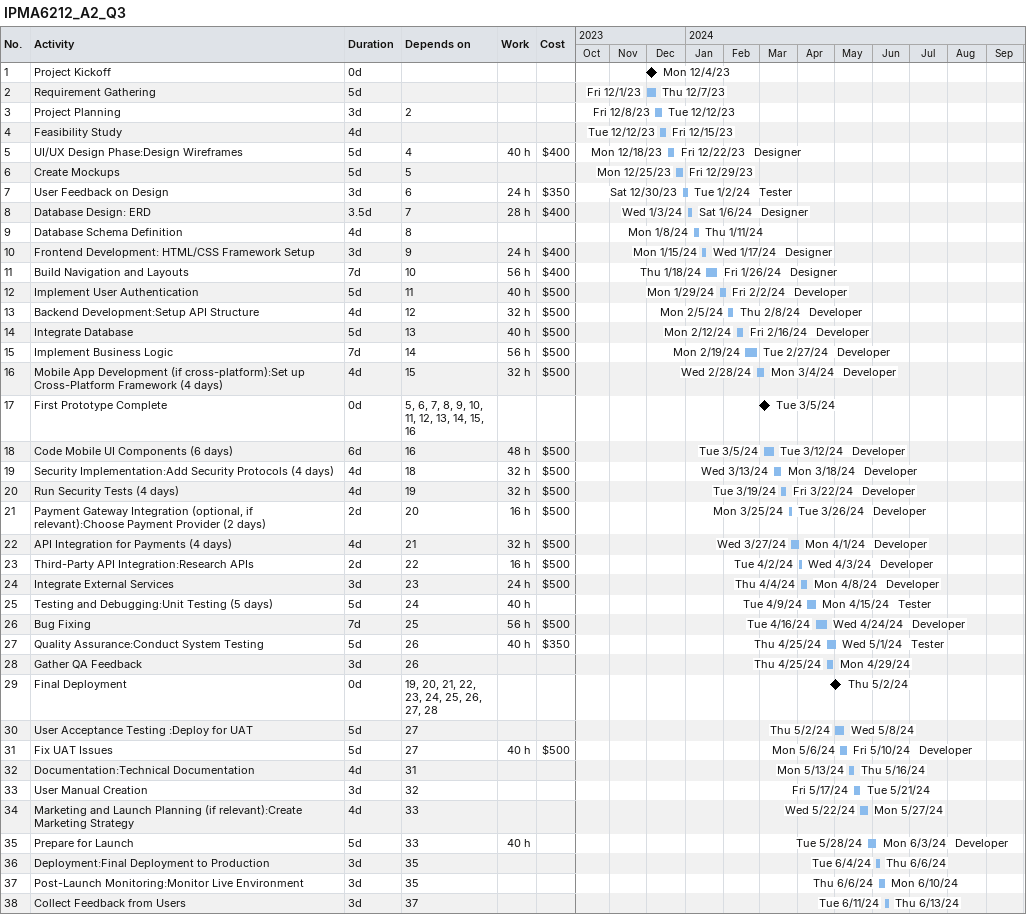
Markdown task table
IPMA6212_A2_Q3

| ID | Task | Duration | Start | Finish | Predecessors | Resources | Work (h) | Cost ($) |
|---|---|---|---|---|---|---|---|---|
| 1 | Project Kickoff | 0d | 2023-12-04 | 2023-12-04 |  |  |  |  |
| 2 | Requirement Gathering | 5d | 2023-12-01 | 2023-12-07 |  |  |  |  |
| 3 | Project Planning | 3d | 2023-12-08 | 2023-12-12 | 2 |  |  |  |
| 4 | Feasibility Study | 4d | 2023-12-12 | 2023-12-15 |  |  |  |  |
| 5 | UI/UX Design Phase:Design Wireframes | 5d | 2023-12-18 | 2023-12-22 | 4 | Designer | 40 | 400 |
| 6 | Create Mockups | 5d | 2023-12-25 | 2023-12-29 | 5 |  |  |  |
| 7 | User Feedback on Design | 3d | 2023-12-30 | 2024-01-02 | 6 | Tester | 24 | 350 |
| 8 | Database Design: ERD | 3.5d | 2024-01-03 | 2024-01-06 | 7 | Designer | 28 | 400 |
| 9 | Database Schema Definition | 4d | 2024-01-08 | 2024-01-11 | 8 |  |  |  |
| 10 | Frontend Development: HTML/CSS Framework Setup | 3d | 2024-01-15 | 2024-01-17 | 9 | Designer | 24 | 400 |
| 11 | Build Navigation and Layouts | 7d | 2024-01-18 | 2024-01-26 | 10 | Designer | 56 | 400 |
| 12 | Implement User Authentication | 5d | 2024-01-29 | 2024-02-02 | 11 | Developer | 40 | 500 |
| 13 | Backend Development:Setup API Structure | 4d | 2024-02-05 | 2024-02-08 | 12 | Developer | 32 | 500 |
| 14 | Integrate Database | 5d | 2024-02-12 | 2024-02-16 | 13 | Developer | 40 | 500 |
| 15 | Implement Business Logic | 7d | 2024-02-19 | 2024-02-27 | 14 | Developer | 56 | 500 |
| 16 | Mobile App Development (if cross-platform):Set up Cross-Platform Framework (4 days) | 4d | 2024-02-28 | 2024-03-04 | 15 | Developer | 32 | 500 |
| 17 | First Prototype Complete | 0d | 2024-03-05 | 2024-03-05 | 5, 6, 7, 8, 9, 10, 11, 12, 13, 14, 15, 16 |  |  |  |
| 18 | Code Mobile UI Components (6 days) | 6d | 2024-03-05 | 2024-03-12 | 16 | Developer | 48 | 500 |
| 19 | Security Implementation:Add Security Protocols (4 days) | 4d | 2024-03-13 | 2024-03-18 | 18 | Developer | 32 | 500 |
| 20 | Run Security Tests (4 days) | 4d | 2024-03-19 | 2024-03-22 | 19 | Developer | 32 | 500 |
| 21 | Payment Gateway Integration (optional, if relevant):Choose Payment Provider (2 days) | 2d | 2024-03-25 | 2024-03-26 | 20 | Developer | 16 | 500 |
| 22 | API Integration for Payments (4 days) | 4d | 2024-03-27 | 2024-04-01 | 21 | Developer | 32 | 500 |
| 23 | Third-Party API Integration:Research APIs | 2d | 2024-04-02 | 2024-04-03 | 22 | Developer | 16 | 500 |
| 24 | Integrate External Services | 3d | 2024-04-04 | 2024-04-08 | 23 | Developer | 24 | 500 |
| 25 | Testing and Debugging:Unit Testing (5 days) | 5d | 2024-04-09 | 2024-04-15 | 24 | Tester | 40 |  |
| 26 | Bug Fixing | 7d | 2024-04-16 | 2024-04-24 | 25 | Developer | 56 | 500 |
| 27 | Quality Assurance:Conduct System Testing | 5d | 2024-04-25 | 2024-05-01 | 26 | Tester | 40 | 350 |
| 28 | Gather QA Feedback | 3d | 2024-04-25 | 2024-04-29 | 26 |  |  |  |
| 29 | Final Deployment | 0d | 2024-05-02 | 2024-05-02 | 19, 20, 21, 22, 23, 24, 25, 26, 27, 28 |  |  |  |
| 30 | User Acceptance Testing :Deploy for UAT | 5d | 2024-05-02 | 2024-05-08 | 27 |  |  |  |
| 31 | Fix UAT Issues | 5d | 2024-05-06 | 2024-05-10 | 27 | Developer | 40 | 500 |
| 32 | Documentation:Technical Documentation | 4d | 2024-05-13 | 2024-05-16 | 31 |  |  |  |
| 33 | User Manual Creation | 3d | 2024-05-17 | 2024-05-21 | 32 |  |  |  |
| 34 | Marketing and Launch Planning (if relevant):Create Marketing Strategy | 4d | 2024-05-22 | 2024-05-27 | 33 |  |  |  |
| 35 | Prepare for Launch | 5d | 2024-05-28 | 2024-06-03 | 33 | Developer | 40 |  |
| 36 | Deployment:Final Deployment to Production | 3d | 2024-06-04 | 2024-06-06 | 35 |  |  |  |
| 37 | Post-Launch Monitoring:Monitor Live Environment | 3d | 2024-06-06 | 2024-06-10 | 35 |  |  |  |
| 38 | Collect Feedback from Users | 3d | 2024-06-11 | 2024-06-13 | 37 |  |  |  |
